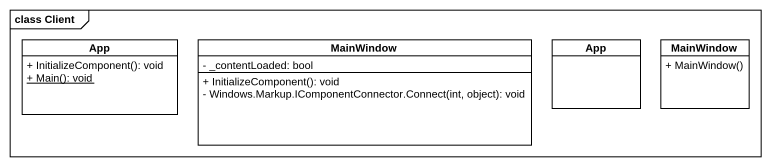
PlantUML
@startuml
mainframe class Client
hide circle
hide empty members
skinparam classAttributeIconSize 0
class App {
  + InitializeComponent(): void
  {static} + Main(): void
}
class MainWindow {
  - _contentLoaded: bool
  + InitializeComponent(): void
  - Windows.Markup.IComponentConnector.Connect(int, object): void
}
class "App" as App_2
class "MainWindow" as MainWindow_2 {
  + MainWindow()
}
@enduml
